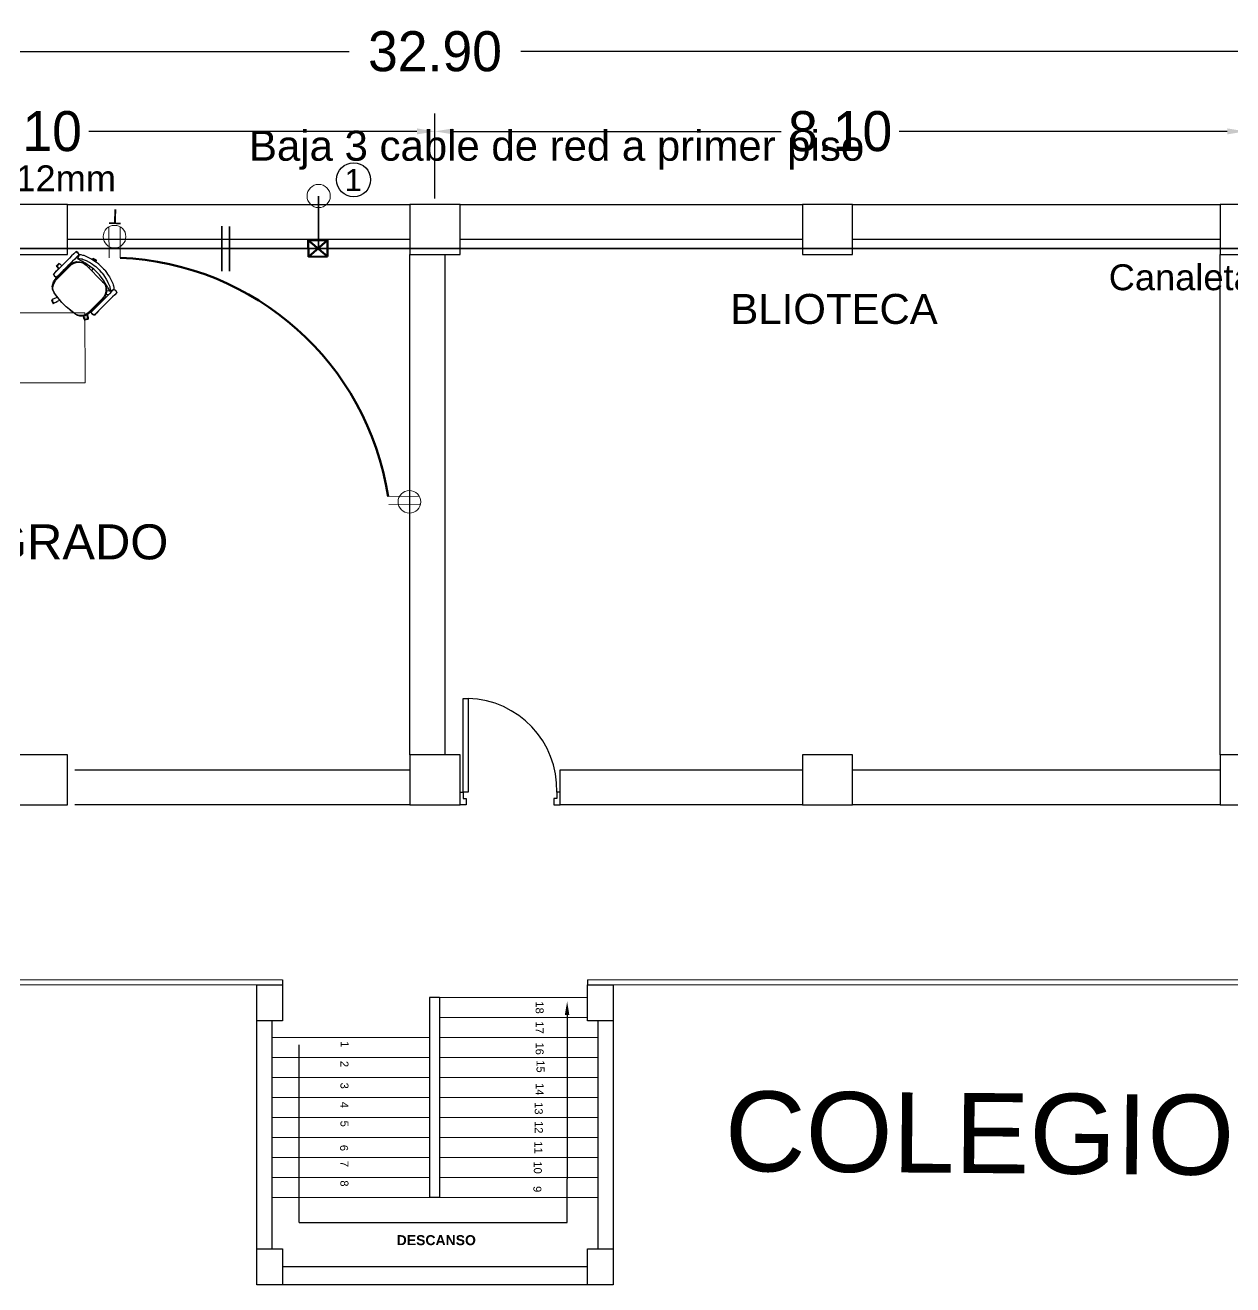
# Model space of a CAD drawing. Header units: metres. Extents: x 643921 to 644430, y 8487964 to 8488110.
# Drawn here: x 644371.14 to 644383.21, y 8488059.58 to 8488072.18 of the extents above; entities that cross this region are included whole.
import ezdxf
from ezdxf.enums import TextEntityAlignment as Align

# ---------------------------------------------------------------- set-up
doc = ezdxf.new("R2010")
doc.units = ezdxf.units.M
doc.header["$MEASUREMENT"] = 0
for name, color, linetype in [('ACHURADOS', 8, 'Continuous'), ('Planta', 251, 'Continuous'), ('VANOS', 2, 'Continuous')]:
    doc.layers.add(name, color=color, linetype=linetype)
for name, color, linetype, lineweight in [('Anotaciones - Textos_Pluma_Nº__86', 7, 'Continuous', 20), ('CABLE UTP CAT 6', 140, 'COMPU_LINE', 35), ('CIRCUITO DE DATOS', 5, 'Continuous', 50), ('CIRCUITO ELECTRICO DE SERVIDOR Y AP', 1, 'Continuous', 50), ('CIRCUITO ELECTRICO EST DE CARGA', 6, 'Continuous', 50), ('CIRCUITO ELECTRICOS', 7, 'Continuous', 15), ('COLUMNAS', 252, 'Continuous', 30), ('GRADAS', 51, 'Continuous', 13), ('LINEAS_IND.', 111, 'Continuous', 5), ('MUEBLES', 150, 'Continuous', 25), ('MUEBLES - PETER', 252, 'Continuous', 5), ('MUEBLES MOVILES', 42, 'Continuous', 5), ('MUROS', 252, 'Continuous', 15), ('PUERTAS', 252, 'Continuous', 5), ('TEXTOS-NOTAS', 110, 'Continuous', 13), ('TEXTOS-SUBTITULO', 26, 'Continuous', 30), ('tomacorriente', 1, 'Continuous', 20)]:
    doc.layers.add(name, color=color, linetype=linetype, lineweight=lineweight)
doc.styles.add('style4', font='arial.ttf')
doc.styles.add('TURBO TEXTO', font='swisse.ttf')
doc.styles.add('TURBO_NPT', font='sanssb__.ttf')
doc.linetypes.add('COMPU_LINE', pattern='A,0.5,-0.1,["R",Standard,S=0.1,R=0,X=-0.05,Y=-0.05],-0.1', length=0.7)
doc.dimstyles.new('UTILIZAR', dxfattribs={"dimtxt": 0.18, "dimasz": 0.18, "dimexe": 0.18, "dimexo": 0.0625, "dimgap": 0.09, "dimtad": 0, "dimtih": 1, "dimtoh": 1, "dimdec": 4, "dimzin": 0, "dimdsep": 46, "dimtxsty": 'Standard', "dimcen": 0.09, "dimadec": 0, "dimazin": 0, "dimtfac": 1, "dimtdec": 4, "dimtofl": 0, "dimtmove": 0, "dimatfit": 3, "dimfxl": 1, "dimtolj": 1, "dimtzin": 0, "dimarcsym": 0})

# ---------------------------------------------------------------- blocks, each defined once
blk = doc.blocks.new('PUERTA8')
at = {"layer": 'VANOS', "ltscale": 0.5}
for points in [[(0.025, 0.05), (0.025, 0.8), (0.065, 0.8), (0.065, 0.05)], [(0, -0.05), (0, 0.05), (0.025, 0.05), (0.025, 0), (0.05, 0), (0.05, -0.05)], [(0.8, -0.05), (0.8, 0.05), (0.775, 0.05), (0.775, 0), (0.75, 0), (0.75, -0.05)]]:
    blk.add_lwpolyline(points, close=True, dxfattribs=at)
at = {"layer": 'VANOS', "color": 8, "ltscale": 0.5}
blk.add_arc((0.045, 0.07), 0.73, 358.4306, 88.4306, dxfattribs=at)
blk = doc.blocks.new('P-1')
at = {"layer": 'ACHURADOS'}
blk.add_blockref('PUERTA8', (0, 0.05), dxfattribs=at)
blk = doc.blocks.new('34')
at = {"layer": 'MUEBLES'}
for p, q in [((1317.827, 1591.564), (1317.81, 1591.536)), ((1317.827, 1591.564), (1317.81, 1591.536)), ((1317.844, 1591.591), (1317.827, 1591.564)), ((1317.844, 1591.591), (1317.827, 1591.564)), ((1317.86, 1591.618), (1317.844, 1591.591)), ((1317.86, 1591.617), (1317.844, 1591.591)), ((1317.877, 1591.644), (1317.86, 1591.618)), ((1317.876, 1591.642), (1317.86, 1591.617)), ((1317.881, 1591.568), (1317.864, 1591.54)), ((1317.881, 1591.568), (1317.864, 1591.541)), ((1317.873, 1591.556), (1317.88, 1591.54)), ((1317.876, 1591.642), (1317.877, 1591.644)), ((1317.877, 1591.644), (1317.899, 1591.637)), ((1317.899, 1591.637), (1317.878, 1591.642)), ((1317.878, 1591.642), (1317.878, 1591.642)), ((1317.878, 1591.642), (1317.878, 1591.642)), ((1317.897, 1591.594), (1317.881, 1591.568)), ((1317.898, 1591.594), (1317.881, 1591.568)), ((1317.897, 1591.593), (1317.899, 1591.591)), ((1317.914, 1591.62), (1317.898, 1591.594)), ((1317.899, 1591.637), (1317.914, 1591.62)), ((1317.912, 1591.621), (1317.899, 1591.637)), ((1317.899, 1591.591), (1317.915, 1591.553)), ((1317.904, 1591.591), (1317.901, 1591.599)), ((1317.908, 1591.582), (1317.904, 1591.591)), ((1317.911, 1591.573), (1317.908, 1591.582)), ((1317.91, 1591.579), (1317.915, 1591.618)), ((1317.912, 1591.581), (1317.91, 1591.579)), ((1317.91, 1591.579), (1317.913, 1591.576)), ((1317.914, 1591.567), (1317.911, 1591.573)), ((1317.911, 1591.564), (1317.915, 1591.565)), ((1317.912, 1591.621), (1317.912, 1591.621)), ((1317.912, 1591.621), (1317.912, 1591.621)), ((1317.915, 1591.584), (1317.912, 1591.581)), ((1317.913, 1591.576), (1317.923, 1591.573)), ((1317.915, 1591.565), (1317.914, 1591.567)), ((1317.917, 1591.62), (1317.915, 1591.618)), ((1317.925, 1591.586), (1317.915, 1591.584)), ((1317.915, 1591.553), (1317.918, 1591.547)), ((1317.92, 1591.623), (1317.917, 1591.62)), ((1317.939, 1591.551), (1317.918, 1591.547)), ((1317.931, 1591.625), (1317.92, 1591.623)), ((1317.923, 1591.573), (1317.934, 1591.57)), ((1317.942, 1591.587), (1317.925, 1591.586)), ((1317.949, 1591.626), (1317.931, 1591.625)), ((1317.934, 1591.57), (1317.941, 1591.569)), ((1317.971, 1591.55), (1317.939, 1591.551)), ((1317.941, 1591.569), (1317.947, 1591.567)), ((1317.952, 1591.587), (1317.942, 1591.587)), ((1317.947, 1591.567), (1317.961, 1591.562)), ((1317.959, 1591.625), (1317.949, 1591.626)), ((1317.965, 1591.585), (1317.952, 1591.587)), ((1317.974, 1591.623), (1317.959, 1591.625)), ((1317.961, 1591.562), (1317.977, 1591.556)), ((1317.994, 1591.579), (1317.965, 1591.585)), ((1317.991, 1591.543), (1317.971, 1591.55)), ((1318.004, 1591.617), (1317.974, 1591.623)), ((1317.977, 1591.556), (1317.994, 1591.551)), ((1318.027, 1591.572), (1317.994, 1591.579)), ((1317.994, 1591.551), (1318.016, 1591.545)), ((1318.039, 1591.609), (1318.004, 1591.617)), ((1318.032, 1591.571), (1318.027, 1591.572)), ((1318.062, 1591.559), (1318.032, 1591.571)), ((1318.045, 1591.608), (1318.039, 1591.609)), ((1318.077, 1591.595), (1318.045, 1591.608)), ((1318.081, 1591.552), (1318.062, 1591.559)), ((1318.097, 1591.587), (1318.077, 1591.595)), ((1318.1, 1591.544), (1318.081, 1591.552)), ((1318.117, 1591.579), (1318.097, 1591.587)), ((1318.125, 1591.576), (1318.117, 1591.579)), ((1318.139, 1591.567), (1318.125, 1591.576)), ((1318.159, 1591.554), (1318.139, 1591.567)), ((1318.179, 1591.542), (1318.159, 1591.554)), ((1317.74, 1591.425), (1317.723, 1591.398)), ((1317.74, 1591.425), (1317.724, 1591.399)), ((1317.757, 1591.452), (1317.74, 1591.425)), ((1317.757, 1591.452), (1317.74, 1591.425)), ((1317.837, 1591.489), (1317.743, 1591.34)), ((1317.845, 1591.483), (1317.752, 1591.334)), ((1317.775, 1591.48), (1317.757, 1591.452)), ((1317.775, 1591.48), (1317.757, 1591.452)), ((1317.792, 1591.508), (1317.775, 1591.48)), ((1317.792, 1591.508), (1317.775, 1591.48)), ((1317.794, 1591.429), (1317.777, 1591.402)), ((1317.794, 1591.429), (1317.777, 1591.402)), ((1317.81, 1591.536), (1317.792, 1591.508)), ((1317.81, 1591.536), (1317.792, 1591.508)), ((1317.812, 1591.457), (1317.794, 1591.429)), ((1317.812, 1591.457), (1317.794, 1591.429)), ((1317.829, 1591.485), (1317.812, 1591.457)), ((1317.829, 1591.485), (1317.812, 1591.457)), ((1317.847, 1591.513), (1317.829, 1591.485)), ((1317.847, 1591.513), (1317.829, 1591.485)), ((1317.856, 1591.513), (1317.837, 1591.489)), ((1317.864, 1591.507), (1317.845, 1591.483)), ((1317.864, 1591.541), (1317.847, 1591.513)), ((1317.864, 1591.54), (1317.847, 1591.513)), ((1317.88, 1591.532), (1317.856, 1591.513)), ((1317.888, 1591.527), (1317.864, 1591.507)), ((1317.908, 1591.545), (1317.88, 1591.532)), ((1317.88, 1591.54), (1317.883, 1591.533)), ((1317.916, 1591.54), (1317.888, 1591.527)), ((1317.918, 1591.547), (1317.908, 1591.545)), ((1317.925, 1591.542), (1317.916, 1591.54)), ((1317.946, 1591.547), (1317.925, 1591.542)), ((1317.977, 1591.546), (1317.946, 1591.547)), ((1317.996, 1591.539), (1317.977, 1591.546)), ((1318.009, 1591.532), (1317.991, 1591.543)), ((1318.013, 1591.529), (1317.996, 1591.539)), ((1318.013, 1591.529), (1318.009, 1591.532)), ((1318.053, 1591.504), (1318.013, 1591.529)), ((1318.016, 1591.545), (1318.089, 1591.513)), ((1318.164, 1591.435), (1318.053, 1591.504)), ((1318.089, 1591.513), (1318.156, 1591.47)), ((1318.106, 1591.541), (1318.1, 1591.544)), ((1318.119, 1591.533), (1318.106, 1591.541)), ((1318.138, 1591.521), (1318.119, 1591.533)), ((1318.158, 1591.509), (1318.138, 1591.521)), ((1318.158, 1591.458), (1318.145, 1591.447)), ((1318.156, 1591.47), (1318.217, 1591.419)), ((1318.174, 1591.499), (1318.158, 1591.509)), ((1318.164, 1591.463), (1318.158, 1591.458)), ((1318.211, 1591.406), (1318.164, 1591.435)), ((1318.176, 1591.497), (1318.174, 1591.499)), ((1318.193, 1591.482), (1318.176, 1591.497)), ((1318.197, 1591.53), (1318.179, 1591.542)), ((1318.183, 1591.429), (1318.179, 1591.426)), ((1318.195, 1591.438), (1318.183, 1591.429)), ((1318.208, 1591.469), (1318.193, 1591.482)), ((1318.2, 1591.528), (1318.197, 1591.53)), ((1318.217, 1591.513), (1318.2, 1591.528)), ((1318.233, 1591.445), (1318.208, 1591.469)), ((1318.233, 1591.498), (1318.217, 1591.513)), ((1318.223, 1591.511), (1318.221, 1591.51)), ((1318.223, 1591.511), (1318.229, 1591.512)), ((1318.227, 1591.512), (1318.23, 1591.514)), ((1318.229, 1591.512), (1318.237, 1591.509)), ((1318.23, 1591.514), (1318.235, 1591.518)), ((1318.261, 1591.473), (1318.233, 1591.498)), ((1318.236, 1591.442), (1318.233, 1591.445)), ((1318.235, 1591.518), (1318.236, 1591.519)), ((1318.236, 1591.519), (1318.263, 1591.489)), ((1318.257, 1591.415), (1318.236, 1591.442)), ((1318.237, 1591.509), (1318.244, 1591.503)), ((1318.244, 1591.503), (1318.248, 1591.496)), ((1318.248, 1591.496), (1318.25, 1591.488)), ((1318.25, 1591.488), (1318.248, 1591.484)), ((1318.253, 1591.481), (1318.256, 1591.483)), ((1318.256, 1591.483), (1318.261, 1591.487)), ((1318.261, 1591.487), (1318.263, 1591.489)), ((1318.264, 1591.47), (1318.261, 1591.473)), ((1318.287, 1591.441), (1318.264, 1591.47)), ((1318.306, 1591.416), (1318.287, 1591.441)), ((1317.682, 1591.305), (1317.68, 1591.305)), ((1317.683, 1591.265), (1317.68, 1591.305)), ((1317.688, 1591.305), (1317.682, 1591.305)), ((1317.687, 1591.291), (1317.69, 1591.298)), ((1317.697, 1591.306), (1317.688, 1591.305)), ((1317.69, 1591.298), (1317.696, 1591.302)), ((1317.696, 1591.302), (1317.727, 1591.303)), ((1317.708, 1591.306), (1317.697, 1591.306)), ((1317.723, 1591.398), (1317.707, 1591.373)), ((1317.708, 1591.374), (1317.707, 1591.373)), ((1317.707, 1591.373), (1317.723, 1591.356)), ((1317.724, 1591.399), (1317.708, 1591.374)), ((1317.723, 1591.355), (1317.708, 1591.371)), ((1317.708, 1591.371), (1317.709, 1591.371)), ((1317.709, 1591.371), (1317.708, 1591.371)), ((1317.717, 1591.307), (1317.708, 1591.306)), ((1317.723, 1591.307), (1317.717, 1591.307)), ((1317.727, 1591.304), (1317.722, 1591.277)), ((1317.723, 1591.356), (1317.744, 1591.349)), ((1317.742, 1591.35), (1317.723, 1591.355)), ((1317.726, 1591.307), (1317.723, 1591.307)), ((1317.726, 1591.303), (1317.726, 1591.307)), ((1317.737, 1591.328), (1317.727, 1591.304)), ((1317.735, 1591.298), (1317.73, 1591.272)), ((1317.745, 1591.323), (1317.735, 1591.298)), ((1317.743, 1591.34), (1317.737, 1591.328)), ((1317.742, 1591.35), (1317.742, 1591.35)), ((1317.742, 1591.35), (1317.742, 1591.35)), ((1317.76, 1591.375), (1317.744, 1591.349)), ((1317.744, 1591.349), (1317.746, 1591.351)), ((1317.752, 1591.334), (1317.745, 1591.323)), ((1317.761, 1591.376), (1317.746, 1591.351)), ((1317.777, 1591.402), (1317.76, 1591.375)), ((1317.777, 1591.402), (1317.761, 1591.376)), ((1318.225, 1591.396), (1318.211, 1591.406)), ((1318.211, 1591.406), (1318.216, 1591.403)), ((1318.231, 1591.393), (1318.216, 1591.403)), ((1318.217, 1591.419), (1318.232, 1591.403)), ((1318.238, 1591.384), (1318.225, 1591.396)), ((1318.244, 1591.381), (1318.231, 1591.393)), ((1318.232, 1591.403), (1318.244, 1591.39)), ((1318.253, 1591.357), (1318.238, 1591.384)), ((1318.244, 1591.39), (1318.256, 1591.377)), ((1318.26, 1591.352), (1318.244, 1591.381)), ((1318.257, 1591.341), (1318.253, 1591.357)), ((1318.256, 1591.377), (1318.267, 1591.366)), ((1318.275, 1591.391), (1318.257, 1591.415)), ((1318.26, 1591.326), (1318.257, 1591.341)), ((1318.264, 1591.336), (1318.26, 1591.352)), ((1318.26, 1591.295), (1318.26, 1591.326)), ((1318.268, 1591.321), (1318.264, 1591.336)), ((1318.267, 1591.366), (1318.271, 1591.362)), ((1318.268, 1591.29), (1318.268, 1591.321)), ((1318.271, 1591.362), (1318.276, 1591.356)), ((1318.283, 1591.38), (1318.275, 1591.391)), ((1318.276, 1591.356), (1318.283, 1591.348)), ((1318.298, 1591.309), (1318.281, 1591.281)), ((1318.297, 1591.308), (1318.281, 1591.281)), ((1318.287, 1591.371), (1318.283, 1591.38)), ((1318.283, 1591.348), (1318.288, 1591.342)), ((1318.294, 1591.355), (1318.287, 1591.371)), ((1318.288, 1591.342), (1318.292, 1591.339)), ((1318.292, 1591.339), (1318.294, 1591.339)), ((1318.294, 1591.339), (1318.327, 1591.36)), ((1318.297, 1591.345), (1318.294, 1591.355)), ((1318.294, 1591.339), (1318.295, 1591.342)), ((1318.295, 1591.342), (1318.297, 1591.345)), ((1318.314, 1591.334), (1318.297, 1591.308)), ((1318.314, 1591.335), (1318.298, 1591.309)), ((1318.314, 1591.404), (1318.306, 1591.416)), ((1318.319, 1591.394), (1318.314, 1591.404)), ((1318.331, 1591.361), (1318.314, 1591.335)), ((1318.33, 1591.359), (1318.314, 1591.334)), ((1318.327, 1591.377), (1318.319, 1591.394)), ((1318.33, 1591.367), (1318.327, 1591.377)), ((1318.327, 1591.36), (1318.328, 1591.363)), ((1318.328, 1591.363), (1318.33, 1591.367)), ((1318.33, 1591.359), (1318.331, 1591.361)), ((1318.331, 1591.361), (1318.353, 1591.354)), ((1318.352, 1591.354), (1318.332, 1591.36)), ((1318.332, 1591.36), (1318.332, 1591.36)), ((1318.351, 1591.312), (1318.335, 1591.285)), ((1318.351, 1591.311), (1318.335, 1591.285)), ((1318.368, 1591.338), (1318.351, 1591.312)), ((1318.366, 1591.339), (1318.352, 1591.354)), ((1318.353, 1591.354), (1318.368, 1591.338)), ((1318.366, 1591.339), (1318.366, 1591.339)), ((1318.366, 1591.339), (1318.366, 1591.339)), ((1317.685, 1591.265), (1317.683, 1591.265)), ((1317.692, 1591.266), (1317.685, 1591.265)), ((1317.686, 1591.282), (1317.687, 1591.291)), ((1317.689, 1591.274), (1317.686, 1591.282)), ((1317.693, 1591.267), (1317.689, 1591.274)), ((1317.695, 1591.266), (1317.692, 1591.266)), ((1317.699, 1591.264), (1317.693, 1591.267)), ((1317.699, 1591.264), (1317.723, 1591.265)), ((1317.722, 1591.277), (1317.723, 1591.252)), ((1317.723, 1591.252), (1317.727, 1591.241)), ((1317.727, 1591.241), (1317.731, 1591.229)), ((1317.73, 1591.272), (1317.731, 1591.247)), ((1317.731, 1591.247), (1317.734, 1591.237)), ((1317.731, 1591.229), (1317.742, 1591.21)), ((1317.734, 1591.237), (1317.738, 1591.224)), ((1317.738, 1591.224), (1317.748, 1591.206)), ((1317.742, 1591.21), (1317.755, 1591.196)), ((1317.748, 1591.206), (1317.76, 1591.193)), ((1317.755, 1591.196), (1317.801, 1591.155)), ((1317.76, 1591.193), (1317.805, 1591.153)), ((1318.143, 1591.09), (1318.236, 1591.239)), ((1318.152, 1591.084), (1318.245, 1591.233)), ((1318.228, 1591.198), (1318.211, 1591.17)), ((1318.228, 1591.197), (1318.211, 1591.17)), ((1318.224, 1591.191), (1318.22, 1591.193)), ((1318.246, 1591.226), (1318.228, 1591.198)), ((1318.246, 1591.226), (1318.228, 1591.197)), ((1318.236, 1591.239), (1318.251, 1591.266)), ((1318.245, 1591.233), (1318.26, 1591.26)), ((1318.263, 1591.254), (1318.246, 1591.226)), ((1318.263, 1591.253), (1318.246, 1591.226)), ((1318.266, 1591.174), (1318.248, 1591.147)), ((1318.265, 1591.174), (1318.248, 1591.146)), ((1318.251, 1591.266), (1318.26, 1591.295)), ((1318.26, 1591.26), (1318.268, 1591.29)), ((1318.281, 1591.281), (1318.263, 1591.253)), ((1318.281, 1591.281), (1318.263, 1591.254)), ((1318.283, 1591.202), (1318.265, 1591.174)), ((1318.283, 1591.202), (1318.266, 1591.174)), ((1318.3, 1591.23), (1318.283, 1591.202)), ((1318.301, 1591.23), (1318.283, 1591.202)), ((1318.318, 1591.258), (1318.3, 1591.23)), ((1318.318, 1591.258), (1318.301, 1591.23)), ((1318.335, 1591.285), (1318.318, 1591.258)), ((1318.335, 1591.285), (1318.318, 1591.258)), ((1317.801, 1591.155), (1317.822, 1591.14)), ((1317.805, 1591.153), (1317.825, 1591.138)), ((1317.822, 1591.14), (1317.851, 1591.118)), ((1317.825, 1591.138), (1317.852, 1591.117)), ((1317.851, 1591.118), (1317.878, 1591.101)), ((1317.852, 1591.117), (1317.903, 1591.086)), ((1317.903, 1591.086), (1317.935, 1591.069)), ((1317.903, 1591.086), (1317.904, 1591.085)), ((1317.904, 1591.085), (1317.937, 1591.068)), ((1317.918, 1591.013), (1317.928, 1591.053)), ((1317.928, 1591.053), (1317.932, 1591.07)), ((1317.935, 1591.069), (1317.956, 1591.058)), ((1317.937, 1591.068), (1317.959, 1591.056)), ((1317.956, 1591.058), (1318.011, 1591.035)), ((1317.959, 1591.056), (1318.016, 1591.032)), ((1317.965, 1591.043), (1317.968, 1591.053)), ((1318.096, 1591.043), (1318.115, 1591.057)), ((1318.104, 1591.038), (1318.124, 1591.052)), ((1318.115, 1591.057), (1318.135, 1591.078)), ((1318.124, 1591.052), (1318.144, 1591.072)), ((1318.135, 1591.078), (1318.143, 1591.09)), ((1318.144, 1591.072), (1318.152, 1591.084)), ((1318.177, 1591.116), (1318.161, 1591.09)), ((1318.162, 1591.092), (1318.161, 1591.09)), ((1318.161, 1591.09), (1318.177, 1591.073)), ((1318.177, 1591.116), (1318.162, 1591.092)), ((1318.162, 1591.088), (1318.162, 1591.089)), ((1318.176, 1591.072), (1318.162, 1591.088)), ((1318.196, 1591.067), (1318.176, 1591.072)), ((1318.194, 1591.143), (1318.177, 1591.116)), ((1318.194, 1591.142), (1318.177, 1591.116)), ((1318.177, 1591.073), (1318.198, 1591.067)), ((1318.211, 1591.17), (1318.194, 1591.143)), ((1318.211, 1591.17), (1318.194, 1591.142)), ((1318.196, 1591.068), (1318.196, 1591.067)), ((1318.196, 1591.067), (1318.196, 1591.067)), ((1318.214, 1591.092), (1318.198, 1591.067)), ((1318.198, 1591.067), (1318.199, 1591.068)), ((1318.215, 1591.093), (1318.199, 1591.068)), ((1318.204, 1591.159), (1318.2, 1591.162)), ((1318.204, 1591.159), (1318.2, 1591.162)), ((1318.231, 1591.119), (1318.214, 1591.092)), ((1318.231, 1591.119), (1318.215, 1591.093)), ((1318.248, 1591.147), (1318.231, 1591.119)), ((1318.248, 1591.146), (1318.231, 1591.119)), ((1318.239, 1591.132), (1318.247, 1591.128)), ((1318.247, 1591.128), (1318.239, 1591.132)), ((1318.26, 1591.124), (1318.241, 1591.136)), ((1318.254, 1591.128), (1318.241, 1591.136)), ((1318.247, 1591.128), (1318.256, 1591.122)), ((1318.256, 1591.122), (1318.247, 1591.128)), ((1318.256, 1591.122), (1318.264, 1591.117)), ((1318.264, 1591.117), (1318.256, 1591.122)), ((1318.266, 1591.125), (1318.26, 1591.124)), ((1318.274, 1591.159), (1318.261, 1591.167)), ((1318.279, 1591.156), (1318.261, 1591.167)), ((1318.264, 1591.117), (1318.269, 1591.114)), ((1318.269, 1591.114), (1318.264, 1591.117)), ((1318.273, 1591.128), (1318.266, 1591.125)), ((1318.269, 1591.114), (1318.271, 1591.112)), ((1318.271, 1591.112), (1318.269, 1591.114)), ((1318.292, 1591.146), (1318.271, 1591.112)), ((1318.279, 1591.134), (1318.273, 1591.128)), ((1318.274, 1591.159), (1318.279, 1591.156)), ((1318.279, 1591.156), (1318.282, 1591.15)), ((1318.282, 1591.142), (1318.279, 1591.134)), ((1318.281, 1591.152), (1318.284, 1591.15)), ((1318.282, 1591.15), (1318.282, 1591.142)), ((1318.284, 1591.15), (1318.29, 1591.147)), ((1318.29, 1591.147), (1318.292, 1591.146)), ((1317.913, 1591.007), (1317.911, 1591.001)), ((1317.911, 1591.001), (1317.911, 1590.999)), ((1317.95, 1590.989), (1317.911, 1590.999)), ((1317.915, 1591.016), (1317.913, 1591.007)), ((1317.917, 1591.026), (1317.915, 1591.016)), ((1317.919, 1591.035), (1317.917, 1591.026)), ((1317.921, 1591.007), (1317.918, 1591.013)), ((1317.921, 1591.041), (1317.919, 1591.035)), ((1317.921, 1591.043), (1317.921, 1591.041)), ((1317.925, 1591.042), (1317.921, 1591.043)), ((1317.927, 1591.001), (1317.921, 1591.007)), ((1317.935, 1590.998), (1317.927, 1591.001)), ((1317.943, 1590.997), (1317.935, 1590.998)), ((1317.951, 1590.999), (1317.943, 1590.997)), ((1317.952, 1590.997), (1317.95, 1590.991)), ((1317.95, 1590.991), (1317.95, 1590.989)), ((1317.956, 1591.003), (1317.951, 1590.999)), ((1317.953, 1591.001), (1317.952, 1590.997)), ((1317.956, 1591.003), (1317.965, 1591.043)), ((1318.011, 1591.035), (1318.044, 1591.029)), ((1318.016, 1591.032), (1318.051, 1591.025)), ((1318.044, 1591.029), (1318.064, 1591.031)), ((1318.051, 1591.025), (1318.071, 1591.027)), ((1318.064, 1591.031), (1318.072, 1591.032)), ((1318.071, 1591.027), (1318.08, 1591.028)), ((1318.072, 1591.032), (1318.096, 1591.043)), ((1318.08, 1591.028), (1318.104, 1591.038))]:
    blk.add_line(p, q, dxfattribs=at)
blk = doc.blocks.new('TOMACORRIENTE DOBLE')
at = {"layer": 'tomacorriente'}
for p, q in [((697806.719, 8439550.89), (697806.419, 8439550.969)), ((697806.69, 8439550.781), (697806.391, 8439550.86))]:
    blk.add_line(p, q, dxfattribs=at)
blk.add_circle((697806.61, 8439550.86), 0.113, dxfattribs=at)
blk = doc.blocks.new('*D139')
at = {"layer": 'Anotaciones - Textos_Pluma_Nº__86', "color": 0, "lineweight": -2, "transparency": 16777216}
for p, q in [((644367.136, 8488070.444), (644367.136, 8488071.294)), ((644375.236, 8488070.444), (644375.236, 8488071.294)), ((644367.316, 8488071.114), (644370.596, 8488071.114)), ((644375.056, 8488071.114), (644371.776, 8488071.114))]:
    blk.add_line(p, q, dxfattribs=at)
at = {"layer": 'Anotaciones - Textos_Pluma_Nº__86', "color": 0, "transparency": 16777216}
for points in [[(644367.316, 8488071.144), (644367.316, 8488071.084), (644367.136, 8488071.114)], [(644375.056, 8488071.144), (644375.056, 8488071.084), (644375.236, 8488071.114)]]:
    blk.add_solid(points, dxfattribs=at)
at = {"layer": 'Defpoints', "color": 0, "transparency": 16777216}
for p in [(644367.136, 8488071.114), (644367.136, 8488070.382), (644375.236, 8488070.382)]:
    blk.add_point(p, dxfattribs=at)
at = {"layer": 'Anotaciones - Textos_Pluma_Nº__86', "color": 0, "transparency": 16777216, "insert": (644371.186, 8488071.114), "char_height": 0.4, "attachment_point": 5, "rotation": 360}
blk.add_mtext('\\A1;8.10', dxfattribs=at)
blk = doc.blocks.new('*D140')
at = {"layer": 'Anotaciones - Textos_Pluma_Nº__86', "color": 0, "lineweight": -2, "transparency": 16777216}
for p, q in [((644375.236, 8488070.444), (644375.236, 8488071.294)), ((644383.336, 8488070.444), (644383.336, 8488071.294)), ((644375.416, 8488071.114), (644378.696, 8488071.114)), ((644383.156, 8488071.114), (644379.876, 8488071.114))]:
    blk.add_line(p, q, dxfattribs=at)
at = {"layer": 'Anotaciones - Textos_Pluma_Nº__86', "color": 0, "transparency": 16777216}
for points in [[(644375.416, 8488071.144), (644375.416, 8488071.084), (644375.236, 8488071.114)], [(644383.156, 8488071.144), (644383.156, 8488071.084), (644383.336, 8488071.114)]]:
    blk.add_solid(points, dxfattribs=at)
at = {"layer": 'Defpoints', "color": 0, "transparency": 16777216}
for p in [(644375.236, 8488071.114), (644375.236, 8488070.382), (644383.336, 8488070.382)]:
    blk.add_point(p, dxfattribs=at)
at = {"layer": 'Anotaciones - Textos_Pluma_Nº__86', "color": 0, "transparency": 16777216, "insert": (644379.286, 8488071.114), "char_height": 0.4, "attachment_point": 5, "rotation": 360}
blk.add_mtext('\\A1;8.10', dxfattribs=at)
blk = doc.blocks.new('*D127')
at = {"layer": 'Anotaciones - Textos_Pluma_Nº__86', "color": 0, "lineweight": -2, "transparency": 16777216}
for p, q in [((644358.786, 8488070.444), (644358.786, 8488072.093)), ((644391.686, 8488070.444), (644391.686, 8488072.093)), ((644358.966, 8488071.913), (644374.379, 8488071.913)), ((644391.506, 8488071.913), (644376.093, 8488071.913))]:
    blk.add_line(p, q, dxfattribs=at)
at = {"layer": 'Anotaciones - Textos_Pluma_Nº__86', "color": 0, "transparency": 16777216}
for points in [[(644358.966, 8488071.943), (644358.966, 8488071.883), (644358.786, 8488071.913)], [(644391.506, 8488071.943), (644391.506, 8488071.883), (644391.686, 8488071.913)]]:
    blk.add_solid(points, dxfattribs=at)
at = {"layer": 'Defpoints', "color": 0, "transparency": 16777216}
for p in [(644358.786, 8488071.913), (644358.786, 8488070.382), (644391.686, 8488070.382)]:
    blk.add_point(p, dxfattribs=at)
at = {"layer": 'Anotaciones - Textos_Pluma_Nº__86', "color": 0, "transparency": 16777216, "insert": (644375.236, 8488071.913), "char_height": 0.4, "attachment_point": 5, "rotation": 360}
blk.add_mtext('\\A1;32.90', dxfattribs=at)

msp = doc.modelspace()

# ---------------------------------------------------------------- linework, layer by layer
at = {"color": 18, "true_color": 0x000000}
for p, q in [((644373.713, 8488062.632), (644373.713, 8488062.582)), ((644376.759, 8488062.632), (644376.759, 8488062.582))]:
    msp.add_line(p, q, dxfattribs=at)
for p, q in [((644375.182, 8488062.455), (644375.182, 8488060.455)), ((644375.282, 8488062.455), (644375.182, 8488062.455)), ((644375.282, 8488062.455), (644375.282, 8488060.455)), ((644376.557, 8488062.289), (644376.557, 8488060.641)), ((644373.878, 8488060.205), (644373.878, 8488061.982)), ((644376.557, 8488060.205), (644376.557, 8488060.641)), ((644375.282, 8488060.455), (644375.182, 8488060.455)), ((644373.878, 8488060.205), (644376.557, 8488060.205))]:
    msp.add_line(p, q)
msp.add_solid([(644376.579, 8488062.28), (644376.534, 8488062.28), (644376.557, 8488062.415)])
at = {"layer": 'CABLE UTP CAT 6'}
for p, q in [((644373.106, 8488070.166), (644373.106, 8488069.718)), ((644373.183, 8488070.164), (644373.183, 8488069.716))]:
    msp.add_line(p, q, dxfattribs=at)
for points in [[(644374.073, 8488069.942), (644374.073, 8488070.468)], [(644390.807, 8488069.715), (644390.807, 8488069.942), (644359.238, 8488069.942)]]:
    msp.add_lwpolyline(points, dxfattribs=at)
at = {"layer": 'CIRCUITO DE DATOS', "color": 0}
msp.add_line((644374.16, 8488070.028), (644373.969, 8488070.026), dxfattribs=at)
at = {"layer": 'CIRCUITO ELECTRICO DE SERVIDOR Y AP'}
msp.add_arc((644371.975, 8488067.026), 2.827, 8.9227, 87.6637, dxfattribs=at)
at = {"layer": 'CIRCUITO ELECTRICO EST DE CARGA', "color": 0}
for p, q in [((644373.969, 8488070.026), (644373.97, 8488069.86)), ((644373.969, 8488070.026), (644374.161, 8488069.862)), ((644374.16, 8488070.028), (644373.97, 8488069.86)), ((644374.16, 8488070.028), (644374.161, 8488069.862)), ((644374.161, 8488069.862), (644373.97, 8488069.86))]:
    msp.add_line(p, q, dxfattribs=at)
at = {"layer": 'CIRCUITO ELECTRICOS', "color": 5}
for p, q in [((644375.077, 8488067.467), (644374.767, 8488067.464)), ((644375.085, 8488067.386), (644374.775, 8488067.383))]:
    msp.add_line(p, q, dxfattribs=at)
at = {"layer": 'CIRCUITO ELECTRICOS'}
msp.add_circle((644374.073, 8488070.468), 0.116, dxfattribs=at)
at = {"layer": 'CIRCUITO ELECTRICOS', "color": 5}
msp.add_circle((644374.98, 8488067.41), 0.113, dxfattribs=at)
at = {"layer": 'COLUMNAS', "color": 1, "lineweight": 30}
for points in [[(644371.061, 8488070.382), (644371.061, 8488069.882), (644371.561, 8488069.882), (644371.561, 8488070.382), (644371.061, 8488070.382)], [(644374.986, 8488070.382), (644374.986, 8488069.882), (644375.486, 8488069.882), (644375.486, 8488070.382), (644374.986, 8488070.382)], [(644378.911, 8488070.382), (644378.911, 8488069.882), (644379.411, 8488069.882), (644379.411, 8488070.382), (644378.911, 8488070.382)], [(644383.086, 8488070.382), (644383.086, 8488069.882), (644383.586, 8488069.882), (644383.586, 8488070.382), (644383.086, 8488070.382)], [(644371.061, 8488064.882), (644371.061, 8488064.382), (644371.561, 8488064.382), (644371.561, 8488064.882), (644371.061, 8488064.882)], [(644374.986, 8488064.882), (644374.986, 8488064.382), (644375.486, 8488064.382), (644375.486, 8488064.882), (644374.986, 8488064.882)], [(644378.911, 8488064.882), (644378.911, 8488064.382), (644379.411, 8488064.382), (644379.411, 8488064.882), (644378.911, 8488064.882)], [(644383.086, 8488064.882), (644383.086, 8488064.382), (644383.586, 8488064.382), (644383.586, 8488064.882), (644383.086, 8488064.882)]]:
    msp.add_lwpolyline(points, dxfattribs=at)
at = {"layer": 'COLUMNAS', "lineweight": 30}
for points in [[(644373.456, 8488062.221), (644373.456, 8488062.582), (644373.713, 8488062.582), (644373.713, 8488062.221)], [(644376.759, 8488062.221), (644376.759, 8488062.582), (644377.016, 8488062.582), (644377.016, 8488062.221)], [(644373.456, 8488059.582), (644373.456, 8488059.942), (644373.713, 8488059.942), (644373.713, 8488059.582)], [(644376.759, 8488059.582), (644376.759, 8488059.942), (644377.016, 8488059.942), (644377.016, 8488059.582)]]:
    msp.add_lwpolyline(points, close=True, dxfattribs=at)
at = {"layer": 'GRADAS', "color": 3}
for p, q in [((644376.759, 8488062.455), (644375.282, 8488062.455)), ((644376.759, 8488062.255), (644375.282, 8488062.255)), ((644375.182, 8488062.055), (644373.606, 8488062.055)), ((644376.866, 8488062.055), (644375.282, 8488062.055)), ((644375.182, 8488061.855), (644373.606, 8488061.855)), ((644376.866, 8488061.855), (644375.282, 8488061.855)), ((644375.182, 8488061.655), (644373.606, 8488061.655)), ((644376.866, 8488061.655), (644375.282, 8488061.655)), ((644375.182, 8488061.455), (644373.606, 8488061.455)), ((644376.866, 8488061.455), (644375.282, 8488061.455)), ((644375.182, 8488061.255), (644373.606, 8488061.255)), ((644376.866, 8488061.255), (644375.282, 8488061.255)), ((644375.182, 8488061.055), (644373.606, 8488061.055)), ((644376.866, 8488061.055), (644375.282, 8488061.055)), ((644375.182, 8488060.855), (644373.606, 8488060.855)), ((644376.866, 8488060.855), (644375.282, 8488060.855)), ((644375.182, 8488060.655), (644373.606, 8488060.655)), ((644376.866, 8488060.655), (644375.282, 8488060.655)), ((644375.182, 8488060.455), (644373.606, 8488060.455)), ((644376.866, 8488060.455), (644375.282, 8488060.455))]:
    msp.add_line(p, q, dxfattribs=at)
at = {"layer": 'MUEBLES - PETER', "color": 250, "lineweight": 5}
for p, q in [((644358.786, 8488062.632), (644373.713, 8488062.632)), ((644376.759, 8488062.632), (644391.686, 8488062.632)), ((644358.786, 8488062.582), (644373.456, 8488062.582)), ((644377.016, 8488062.582), (644391.686, 8488062.582))]:
    msp.add_line(p, q, dxfattribs=at)
at = {"layer": 'MUEBLES MOVILES', "color": 252, "lineweight": 5, "ltscale": 2}
msp.add_lwpolyline([(644371.738, 8488068.6), (644370.088, 8488068.599), (644370.087, 8488069.299), (644371.737, 8488069.3), (644371.738, 8488068.6)], dxfattribs=at)
at = {"layer": 'MUROS', "color": 251, "lineweight": 30, "true_color": 0x636466}
for p, q in [((644371.561, 8488070.382), (644374.986, 8488070.382)), ((644375.486, 8488070.382), (644378.911, 8488070.382)), ((644379.411, 8488070.382), (644383.086, 8488070.382)), ((644374.986, 8488070.032), (644371.561, 8488070.032)), ((644378.911, 8488070.032), (644375.486, 8488070.032)), ((644383.086, 8488070.032), (644379.411, 8488070.032)), ((644374.986, 8488064.882), (644374.986, 8488069.882)), ((644375.336, 8488069.882), (644375.336, 8488064.882)), ((644383.086, 8488064.882), (644383.086, 8488069.882)), ((644371.636, 8488064.732), (644374.986, 8488064.732)), ((644376.486, 8488064.732), (644378.911, 8488064.732)), ((644376.486, 8488064.382), (644376.486, 8488064.732)), ((644379.411, 8488064.732), (644383.086, 8488064.732)), ((644374.986, 8488064.382), (644371.636, 8488064.382)), ((644378.911, 8488064.382), (644376.486, 8488064.382)), ((644383.086, 8488064.382), (644379.411, 8488064.382)), ((644373.456, 8488059.942), (644373.456, 8488062.221)), ((644373.606, 8488062.221), (644373.606, 8488059.942)), ((644376.866, 8488059.942), (644376.866, 8488062.221)), ((644377.016, 8488062.221), (644377.016, 8488059.942)), ((644376.759, 8488059.762), (644373.713, 8488059.762)), ((644376.759, 8488059.582), (644373.713, 8488059.582))]:
    msp.add_line(p, q, dxfattribs=at)
at = {"layer": 'Planta'}
msp.add_circle((644374.423, 8488070.631), 0.17, dxfattribs=at)

# ---------------------------------------------------------------- block references
at = {"layer": 'MUEBLES MOVILES', "color": 252, "lineweight": 5, "ltscale": 2, "xscale": -1, "rotation": 283.0070094034862}
msp.add_blockref('34', (643117.865, 8486427.208), dxfattribs=at)
at = {"layer": 'Planta', "rotation": 105.0724649593772}
msp.add_blockref('TOMACORRIENTE DOBLE', (8975041.009, 10008894.575), dxfattribs=at)
at = {"layer": 'PUERTAS', "xscale": 1.249756712422823, "yscale": 1.249756712422823, "zscale": 1.249756712422823}
msp.add_blockref('P-1', (644375.486, 8488064.382), dxfattribs=at)

# ---------------------------------------------------------------- texts
at = {"layer": 'LINEAS_IND.', "style": 'TURBO TEXTO'}
for s, p in [('18', (644376.242, 8488062.416)), ('17', (644376.242, 8488062.216)), ('1', (644374.294, 8488062.018)), ('16', (644376.242, 8488062.005)), ('2', (644374.291, 8488061.82)), ('15', (644376.251, 8488061.827)), ('3', (644374.291, 8488061.603)), ('14', (644376.243, 8488061.599)), ('4', (644374.291, 8488061.411)), ('13', (644376.233, 8488061.408)), ('5', (644374.291, 8488061.223)), ('12', (644376.234, 8488061.219)), ('6', (644374.287, 8488060.981)), ('11', (644376.23, 8488061.016)), ('7', (644374.291, 8488060.821)), ('10', (644376.224, 8488060.816)), ('8', (644374.291, 8488060.626)), ('9', (644376.219, 8488060.569))]:
    msp.add_text(s, height=0.08, rotation=270, dxfattribs=at).set_placement(p)
at = {"layer": 'Planta', "color": 0, "style": 'style4'}
for s, height, rotation, p in [('Baja 3 cable de red a primer piso', 0.3, 360, (644373.377, 8488070.821)), ('Canaleta PVC 20x12mm', 0.2592, 360, (644368.063, 8488070.515)), ('1', 0.22, 360, (644374.334, 8488070.518)), ('Canaleta PVC 40x25mm', 0.2592, 360, (644381.971, 8488069.526)), ('COLEGIO DE CONCRETO', 0.8, 359.5484, (644378.131, 8488060.719))]:
    msp.add_text(s, height=height, rotation=rotation, dxfattribs=at).set_placement(p)
at = {"layer": 'TEXTOS-NOTAS', "style": 'TURBO_NPT'}
msp.add_text('DESCANSO', height=0.1, rotation=360, dxfattribs=at).set_placement((644374.853, 8488059.978))
at = {"layer": 'TEXTOS-SUBTITULO', "color": 0, "style": 'style4'}
for s, height, p in [('BLIOTECA', 0.3, (644379.225, 8488069.189)), ('5TO GRADO', 0.35, (644371.131, 8488066.835))]:
    msp.add_text(s, height=height, rotation=360, dxfattribs=at).set_placement(p, align=Align.CENTER)
at = {"layer": 'tomacorriente', "insert": (644372.036, 8488070.187), "char_height": 0.148, "width": 1.38073, "attachment_point": 2, "rotation": 178.1262, "style": 'style4'}
msp.add_mtext('T', dxfattribs=at)

# ---------------------------------------------------------------- dimensions: what is measured, and where the dimension line sits
at = {"layer": 'Anotaciones - Textos_Pluma_Nº__86'}
for p1, p2, distance, picture, middle in [((644391.686, 8488070.382), (644358.786, 8488070.382), -1.532, '*D127', (644375.236, 8488071.913)), ((644375.236, 8488070.382), (644367.136, 8488070.382), -0.733, '*D139', (644371.186, 8488071.114)), ((644383.336, 8488070.382), (644375.236, 8488070.382), -0.733, '*D140', (644379.286, 8488071.114))]:
    dim = msp.add_aligned_dim(p1=p1, p2=p2, distance=distance, dimstyle='UTILIZAR', override={"dimtxt": 0.4, "dimtih": 0, "dimdec": 2}, dxfattribs=at)
    dim.commit()
    dim.dimension.update_dxf_attribs({"geometry": picture, "text_midpoint": middle})

doc.saveas('drawing.dxf')
